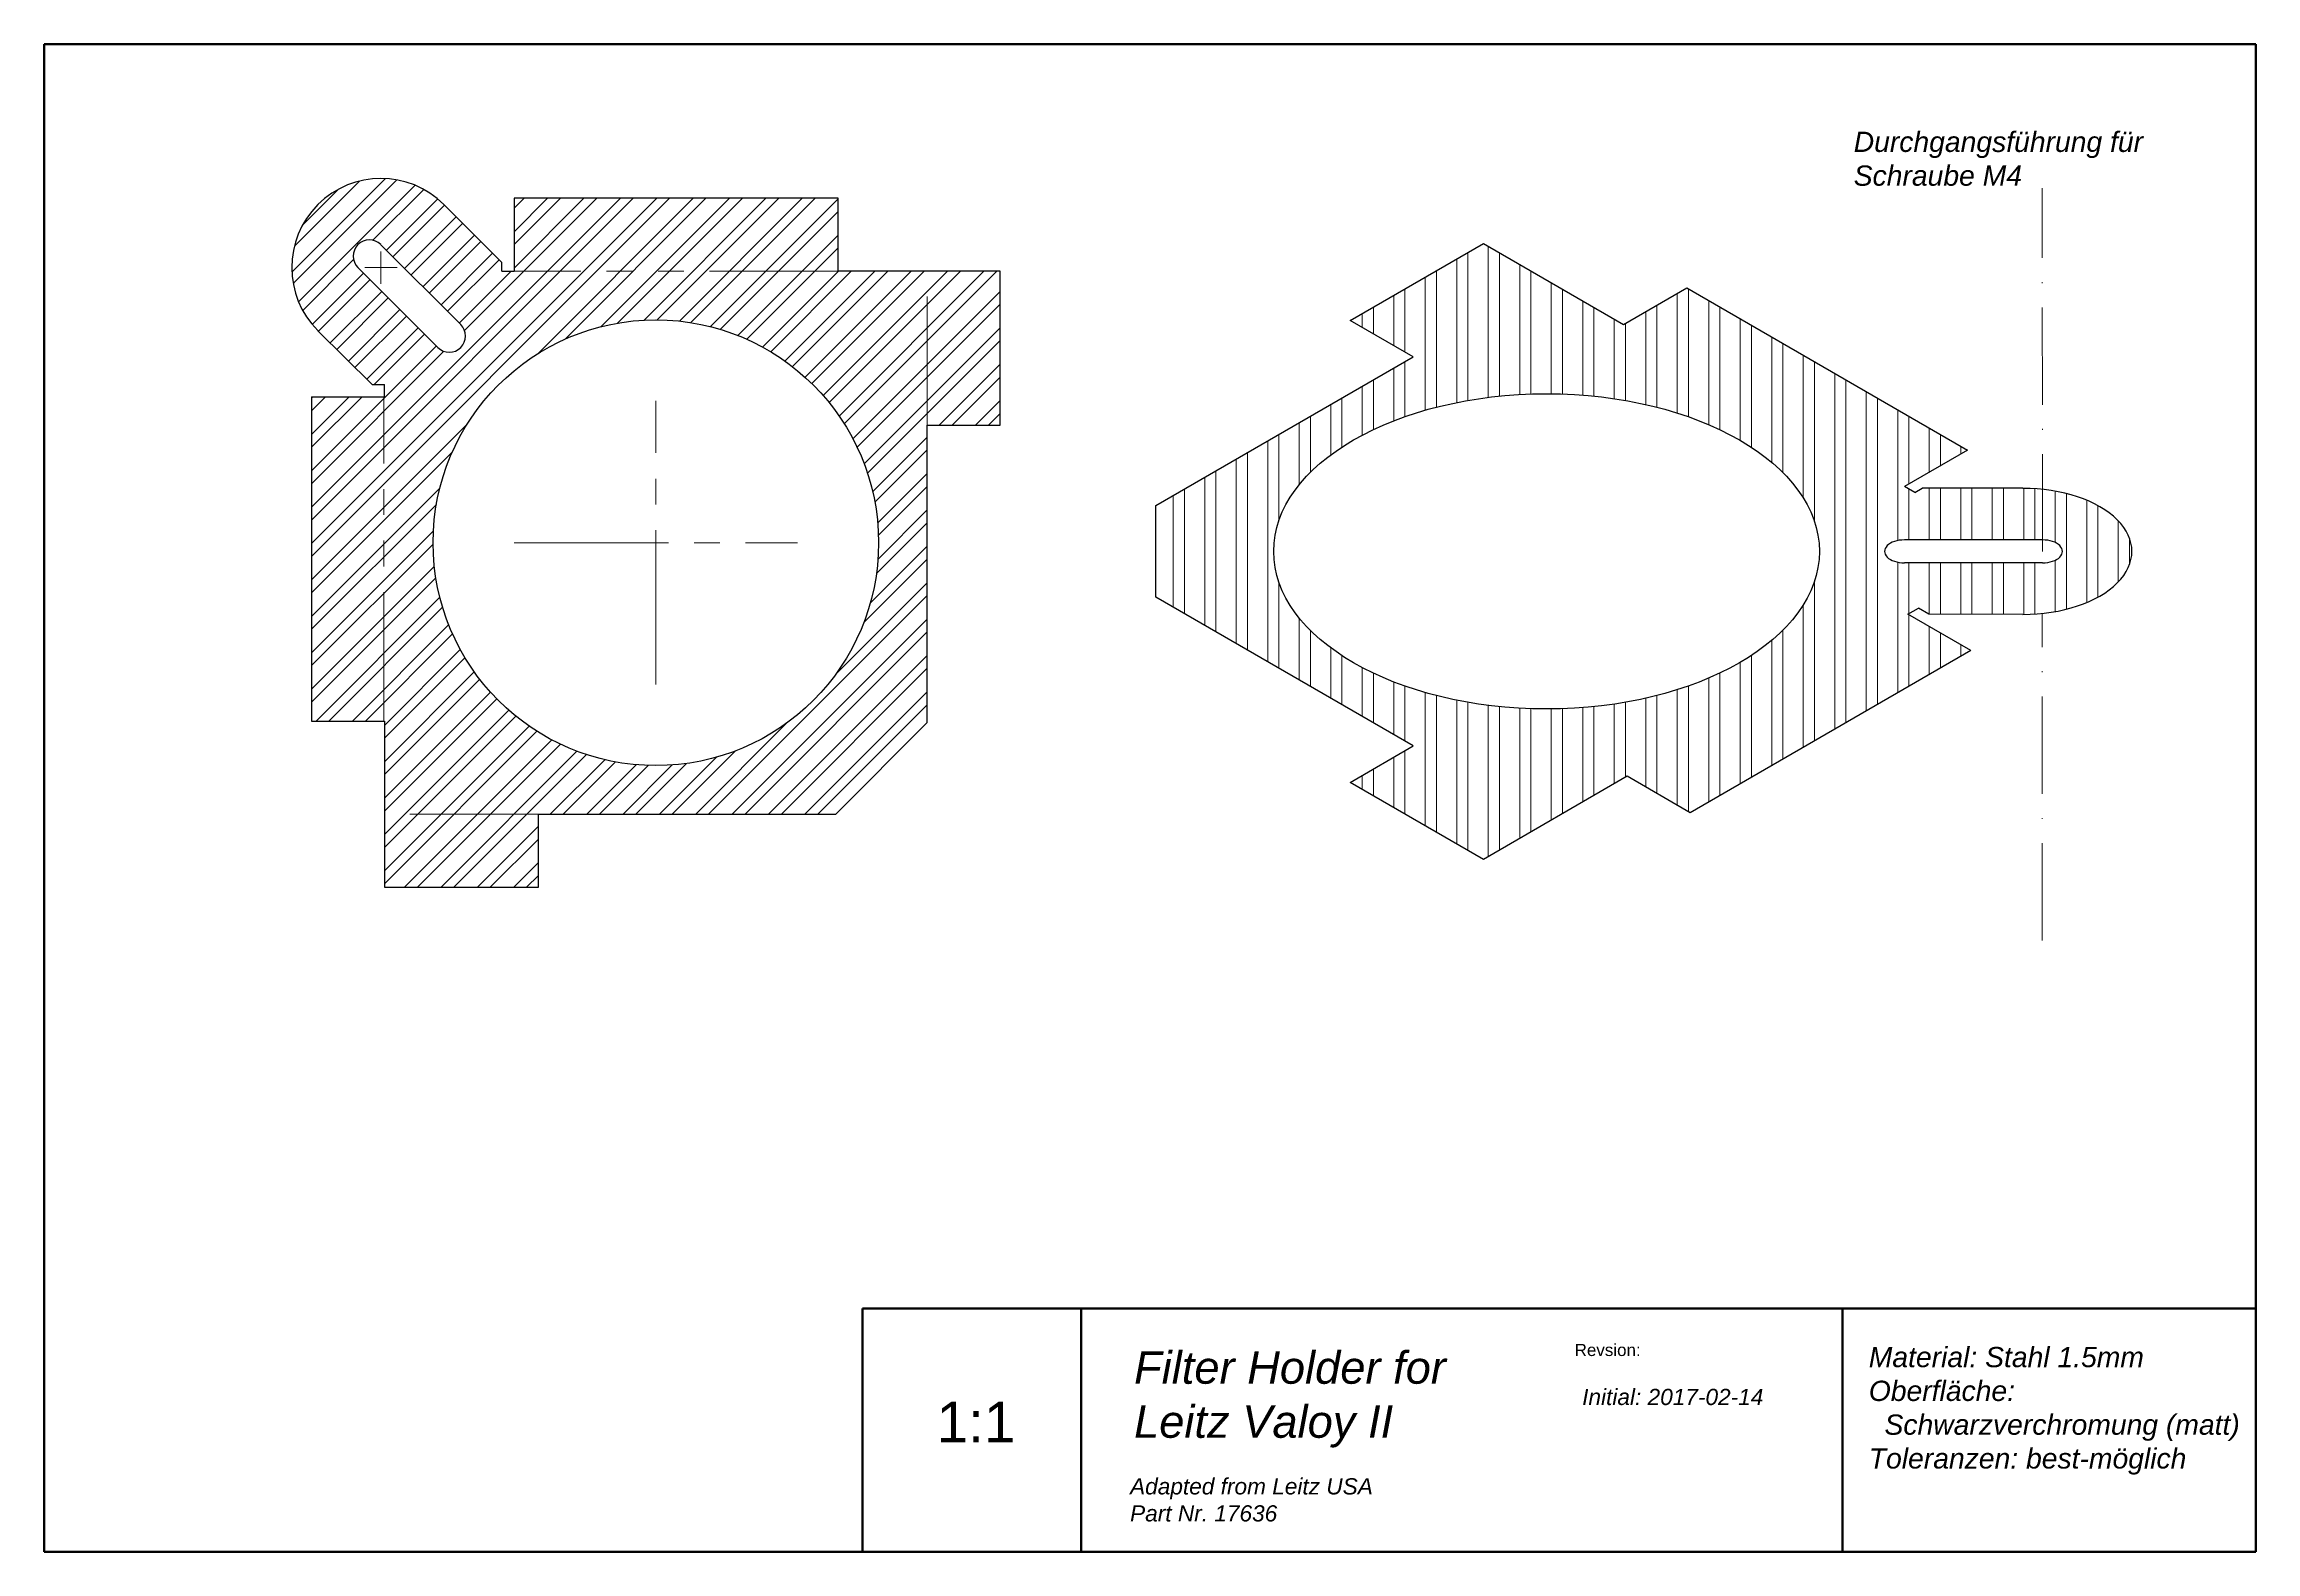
# Model space of a CAD drawing. Header units: millimetres. Extents: x 12 to 285, y 12 to 198.
import ezdxf

# ---------------------------------------------------------------- set-up
doc = ezdxf.new("R2010")
doc.units = ezdxf.units.MM
for name, pattern in [('ACAD_ISO10W100', [18, 12, -3, 0, -3]), ('CENTER2', [28.575, 19.05, -3.175, 3.175, -3.175]), ('PHANTOM2', [31.75, 15.875, -3.175, 3.175, -3.175, 3.175, -3.175])]:
    doc.linetypes.add(name, pattern=pattern)
doc.layers.get('0').update_dxf_attribs({"color": 178, "lineweight": 25, "true_color": 0x000000})
for name, color, linetype, lineweight, true_color in [('Centers', 1, 'CENTER2', 13, 0xff0000), ('Comments', 178, 'Continuous', 13, 0x000000), ('Folding Lines', 253, 'PHANTOM2', 13, 0xa0a0a4), ('Hatch', 253, 'Continuous', 18, 0xa0a0a4), ('Meta', 253, 'Continuous', 50, 0xa0a0a4)]:
    doc.layers.add(name, color=color, linetype=linetype, lineweight=lineweight, true_color=true_color)
doc.styles.add('textstyle0', font='')
doc.styles.add('textstyle1', font='')
doc.styles.add('textstyle2', font='')
doc.styles.add('textstyle3', font='')
doc.styles.add('textstyle4', font='')
doc.styles.add('textstyle5', font='')
doc.styles.add('textstyle6', font='')
doc.styles.get('textstyle0').set_extended_font_data('Arial', italic=True)
doc.styles.get('textstyle1').set_extended_font_data('Arial', italic=True)
doc.styles.get('textstyle2').set_extended_font_data('Arial', italic=True)
doc.styles.get('textstyle3').set_extended_font_data('Arial', italic=True)
doc.styles.get('textstyle4').set_extended_font_data('Arial', italic=True)
doc.styles.get('textstyle5').set_extended_font_data('Arial', italic=True)
doc.styles.get('textstyle6').set_extended_font_data('Arial', italic=True)

msp = doc.modelspace()

# ---------------------------------------------------------------- hatches: boundary and pattern name
at = {"layer": 'Hatch'}
h = msp.add_hatch(dxfattribs=at)
h.set_pattern_fill('STEEL', color=256, style=0)
h.set_pattern_definition([(45, (0, 0), (-2.245064, 2.245064), []), (45, (0, 1.5875), (-2.245064, 2.245064), [])])
edge = h.paths.add_edge_path(flags=0)
edge.add_arc((87.5, 136.5), 27.5, 0, 360)
edge = h.paths.add_edge_path(flags=0)
edge.add_line((45, 154.5), (45, 114.5))
edge.add_line((45, 114.5), (54, 114.5))
edge.add_line((54, 114.5), (54, 94))
edge.add_line((54, 94), (73, 94))
edge.add_line((73, 94), (73, 103))
edge.add_line((73, 103), (109.7, 103))
edge.add_line((109.7, 103), (121, 114.3))
edge.add_line((121, 114.3), (121, 151))
edge.add_line((121, 151), (130, 151))
edge.add_line((130, 151), (130, 170))
edge.add_line((130, 170), (110, 170))
edge.add_line((110, 170), (110, 179))
edge.add_line((110, 179), (70, 179))
edge.add_line((70, 179), (70, 170))
edge.add_line((70, 170), (68.5, 170))
edge.add_line((68.5, 170), (68.5, 171.06))
edge.add_line((68.5, 171.06), (61.34, 178.22))
edge.add_arc((53.56, 170.44), 11, 45, 225)
edge.add_line((45.78, 162.66), (52.5, 156))
edge.add_line((52.5, 156), (54, 156))
edge.add_line((54, 156), (54, 154.5))
edge.add_line((54, 154.5), (45, 154.5))
edge = h.paths.add_edge_path(flags=0)
edge.add_arc((52.14, 171.86), 2, 45, 225)
edge.add_line((50.73, 170.44), (60.59, 160.59))
edge.add_arc((62, 162), 2, 225, 405)
edge.add_line((63.41, 163.41), (53.56, 173.27))

# ---------------------------------------------------------------- linework, layer by layer
for p, q in [((61.34, 178.22), (68.5, 171.06)), ((110, 179), (70, 179)), ((70, 179), (70, 170)), ((110, 170), (110, 179)), ((53.56, 173.27), (63.41, 163.41)), ((173.2, 163.93), (189.65, 173.43)), ((189.65, 173.43), (206.97, 163.43)), ((50.73, 170.44), (60.59, 160.59)), ((68.5, 170), (68.5, 171.06)), ((68.5, 170), (70, 170)), ((130, 170), (110, 170)), ((130, 151), (130, 170)), ((206.97, 163.43), (214.77, 167.93)), ((214.77, 167.93), (249.41, 147.93)), ((180.99, 159.43), (173.2, 163.93)), ((45.78, 162.66), (52.5, 156)), ((149.21, 141.08), (180.99, 159.43)), ((52.5, 156), (54, 156)), ((54, 154.5), (54, 156)), ((45, 154.5), (54, 154.5)), ((45, 154.5), (45, 114.5)), ((121, 151), (130, 151)), ((121, 114.3), (121, 151)), ((249.41, 147.93), (241.62, 143.43)), ((242.91, 142.68), (241.62, 143.43)), ((242.91, 142.68), (243.83, 143.21)), ((256.24, 143.21), (243.83, 143.21)), ((149.21, 129.78), (149.21, 141.08)), ((258.69, 136.85), (241.62, 136.85)), ((258.69, 134.02), (241.62, 134.02)), ((180.99, 111.43), (149.21, 129.78)), ((242.05, 127.68), (243.35, 128.43)), ((244.65, 127.68), (243.35, 128.43)), ((249.84, 123.18), (242.05, 127.68)), ((256.24, 127.66), (244.65, 127.68)), ((249.84, 123.18), (215.2, 103.18)), ((45, 114.5), (54, 114.5)), ((54, 114.5), (54, 94)), ((109.7, 103), (121, 114.3)), ((173.2, 106.93), (180.99, 111.43)), ((189.65, 97.43), (173.2, 106.93)), ((207.41, 107.68), (189.65, 97.43)), ((215.2, 103.18), (207.41, 107.68)), ((73, 103), (109.7, 103)), ((73, 94), (73, 103)), ((54, 94), (73, 94))]:
    msp.add_line(p, q)
msp.add_circle((87.5, 136.5), 27.5)
for centre, radius, start, end in [((53.56, 170.44), 11, 45, 225), ((52.14, 171.86), 2, 45, 225), ((62, 162), 2, 225, 45)]:
    msp.add_arc(centre, radius, start, end)
msp.add_ellipse((197.45, 135.43), major_axis=(33.68, 0), ratio=0.57735)
for centre, major_axis, start_param, end_param in [((256.24, 135.43), (13.47, 0), 4.712389, 7.853982), ((241.62, 135.43), (2.45, 0), 1.570796, 4.712389), ((258.69, 135.43), (2.45, 0), 4.712389, 7.853982)]:
    msp.add_ellipse(centre, major_axis=major_axis, ratio=0.57735, start_param=start_param, end_param=end_param)
at = {"layer": 'Centers'}
for p, q in [((53.56, 168.44), (53.56, 172.44)), ((51.56, 170.44), (55.56, 170.44)), ((87.5, 119), (87.5, 154)), ((70, 136.5), (105, 136.5))]:
    msp.add_line(p, q, dxfattribs=at)
at = {"layer": 'Comments', "linetype": 'ACAD_ISO10W100'}
for p, q in [((258.69, 135.43), (258.62, 180.26)), ((258.62, 87.43), (258.62, 127.79))]:
    msp.add_line(p, q, dxfattribs=at)
at = {"layer": 'Folding Lines'}
for p, q in [((110, 170), (70, 170)), ((121, 151), (121, 170)), ((53.91, 114.53), (53.91, 154.53)), ((73, 103), (54, 103))]:
    msp.add_line(p, q, dxfattribs=at)
at = {"layer": 'Hatch'}
for p, q in [((187.74, 154.05), (187.74, 172.33)), ((190.25, 154.43), (190.25, 173.09)), ((191.63, 154.59), (191.63, 172.29)), ((182.48, 152.85), (182.48, 169.29)), ((183.85, 153.22), (183.85, 170.08)), ((186.36, 153.8), (186.36, 171.54)), ((194.14, 154.79), (194.14, 170.84)), ((195.52, 154.85), (195.52, 170.05)), ((178.59, 160.82), (178.59, 167.05)), ((179.96, 160.03), (179.96, 167.84)), ((198.03, 154.88), (198.03, 168.6)), ((199.4, 154.85), (199.4, 167.8)), ((213.58, 152.5), (213.58, 167.25)), ((214.96, 152.04), (214.96, 167.82)), ((174.7, 163.07), (174.7, 164.8)), ((176.07, 162.27), (176.07, 165.59)), ((201.92, 154.71), (201.92, 166.35)), ((203.29, 154.58), (203.29, 165.56)), ((205.81, 154.27), (205.81, 164.11)), ((209.7, 153.55), (209.7, 165.01)), ((211.07, 153.22), (211.07, 165.8)), ((217.47, 151.07), (217.47, 166.37)), ((218.85, 150.45), (218.85, 165.58)), ((221.36, 149.13), (221.36, 164.13)), ((207.18, 154.05), (207.18, 163.56)), ((222.74, 148.28), (222.74, 163.33)), ((225.25, 146.41), (225.25, 161.88)), ((226.63, 145.15), (226.63, 161.09)), ((179.96, 152.05), (179.96, 158.84)), ((229.14, 142.02), (229.14, 159.64)), ((230.51, 139.13), (230.51, 158.84)), ((174.7, 149.77), (174.7, 155.8)), ((176.07, 150.46), (176.07, 156.59)), ((178.59, 151.55), (178.59, 158.05)), ((233.03, 113.48), (233.03, 157.39)), ((234.4, 114.27), (234.4, 156.6)), ((170.81, 147.33), (170.81, 153.56)), ((172.18, 148.29), (172.18, 154.35)), ((236.92, 115.72), (236.92, 155.15)), ((238.29, 116.51), (238.29, 154.35)), ((240.81, 136.77), (240.81, 152.9)), ((166.92, 143.65), (166.92, 151.31)), ((168.3, 145.17), (168.3, 152.1)), ((242.18, 143.76), (242.18, 152.11)), ((244.69, 145.21), (244.69, 150.66)), ((160.52, 123.25), (160.52, 147.61)), ((163.03, 121.8), (163.03, 149.07)), ((164.41, 139.21), (164.41, 149.86)), ((246.07, 146.01), (246.07, 149.86)), ((248.58, 147.46), (248.58, 148.41)), ((156.63, 125.5), (156.63, 145.37)), ((159.14, 124.05), (159.14, 146.82)), ((151.37, 128.54), (151.37, 142.33)), ((152.74, 127.74), (152.74, 143.12)), ((155.25, 126.29), (155.25, 144.57)), ((242.18, 136.85), (242.18, 143.11)), ((244.69, 136.85), (244.69, 143.21)), ((246.07, 136.85), (246.07, 143.21)), ((248.58, 136.85), (248.58, 143.21)), ((249.96, 136.85), (249.96, 143.21)), ((252.47, 136.85), (252.47, 143.21)), ((253.85, 136.85), (253.85, 143.21)), ((256.36, 136.85), (256.36, 143.21)), ((257.74, 136.85), (257.74, 143.16)), ((260.25, 136.52), (260.25, 142.86)), ((261.62, 128.3), (261.62, 142.56)), ((264.14, 129.13), (264.14, 141.73)), ((265.51, 129.79), (265.51, 141.07)), ((268.03, 131.67), (268.03, 139.2)), ((269.4, 133.78), (269.4, 137.09)), ((240.81, 117.97), (240.81, 134.1)), ((242.18, 127.76), (242.18, 134.02)), ((244.69, 127.68), (244.69, 134.02)), ((246.07, 127.68), (246.07, 134.02)), ((248.58, 127.67), (248.58, 134.02)), ((249.96, 127.67), (249.96, 134.02)), ((252.47, 127.66), (252.47, 134.02)), ((253.85, 127.66), (253.85, 134.02)), ((256.36, 127.66), (256.36, 134.02)), ((257.74, 127.7), (257.74, 134.02)), ((260.25, 128.01), (260.25, 134.34)), ((164.41, 121.01), (164.41, 131.66)), ((230.51, 112.02), (230.51, 131.74)), ((229.14, 111.23), (229.14, 128.85)), ((166.92, 119.56), (166.92, 127.22)), ((168.3, 118.76), (168.3, 125.69)), ((226.63, 109.78), (226.63, 125.72)), ((242.18, 118.76), (242.18, 127.61)), ((244.69, 120.21), (244.69, 126.16)), ((170.81, 117.31), (170.81, 123.53)), ((225.25, 108.99), (225.25, 124.46)), ((246.07, 121), (246.07, 125.36)), ((248.58, 122.46), (248.58, 123.91)), ((172.18, 116.52), (172.18, 122.57)), ((174.7, 115.07), (174.7, 121.09)), ((176.07, 114.27), (176.07, 120.4)), ((218.85, 105.29), (218.85, 120.42)), ((221.36, 106.74), (221.36, 121.74)), ((222.74, 107.53), (222.74, 122.59)), ((178.59, 112.82), (178.59, 119.32)), ((179.96, 112.03), (179.96, 118.81)), ((182.48, 101.58), (182.48, 118.01)), ((183.85, 100.78), (183.85, 117.64)), ((211.07, 105.57), (211.07, 117.65)), ((213.58, 104.12), (213.58, 118.37)), ((214.96, 103.32), (214.96, 118.82)), ((217.47, 104.49), (217.47, 119.8)), ((186.36, 99.33), (186.36, 117.07)), ((187.74, 98.54), (187.74, 116.81)), ((190.25, 97.78), (190.25, 116.44)), ((191.63, 98.57), (191.63, 116.28)), ((194.14, 100.02), (194.14, 116.08)), ((195.52, 100.82), (195.52, 116.02)), ((198.03, 102.27), (198.03, 115.99)), ((199.4, 103.06), (199.4, 116.02)), ((201.92, 104.51), (201.92, 116.16)), ((203.29, 105.31), (203.29, 116.28)), ((205.81, 106.76), (205.81, 116.6)), ((207.18, 107.55), (207.18, 116.82)), ((209.7, 106.36), (209.7, 117.32)), ((178.59, 103.82), (178.59, 110.04)), ((179.96, 103.03), (179.96, 110.84)), ((174.7, 106.07), (174.7, 107.8)), ((176.07, 105.27), (176.07, 108.59))]:
    msp.add_line(p, q, dxfattribs=at)
at = {"layer": 'Meta', "lineweight": 100}
for p, q in [((285, 198), (12, 198)), ((12, 198), (12, 12)), ((285, 12), (285, 198)), ((12, 12), (285, 12))]:
    msp.add_line(p, q, dxfattribs=at)
at = {"layer": 'Meta'}
for p, q in [((113, 42), (285, 42)), ((113, 42), (113, 12)), ((140, 42), (140, 12)), ((234, 42), (234, 12))]:
    msp.add_line(p, q, dxfattribs=at)

# ---------------------------------------------------------------- texts
at = {"insert": (235.37, 187.21), "char_height": 1, "attachment_point": 1, "style": 'textstyle6'}
msp.add_mtext('\\H2.5;Durchgangsführung für\\PSchraube M4\\P', dxfattribs=at)
at = {"layer": 'Meta', "char_height": 1, "attachment_point": 1}
for s, insert, style in [('\\H4;Filter Holder for\\PLeitz Valoy II', (146.53, 36.73), 'textstyle0'), ('\\fArial|b0|i0|c0|p0;\\H1.5;Revsion:\\P', (200.92, 37.65), 'textstyle4'), ('\\H2.5;Material: Stahl 1.5mm\\POberfläche:\\P  Schwarzverchromung (matt)\\PToleranzen: best-möglich\\P', (237.23, 37.27), 'textstyle1'), ('\\fArial|b0|i0|c0|p0;\\H5;1:1', (122.17, 30.51), 'textstyle2'), ('\\H2;Initial: 2017-02-14\\P', (201.85, 32.1), 'textstyle5'), ('\\H2;Adapted from Leitz USA \\PPart Nr. 17636\\P', (146.04, 21.07), 'textstyle3')]:
    msp.add_mtext(s, dxfattribs=dict(at, insert=insert, style=style))

doc.saveas('drawing.dxf')
